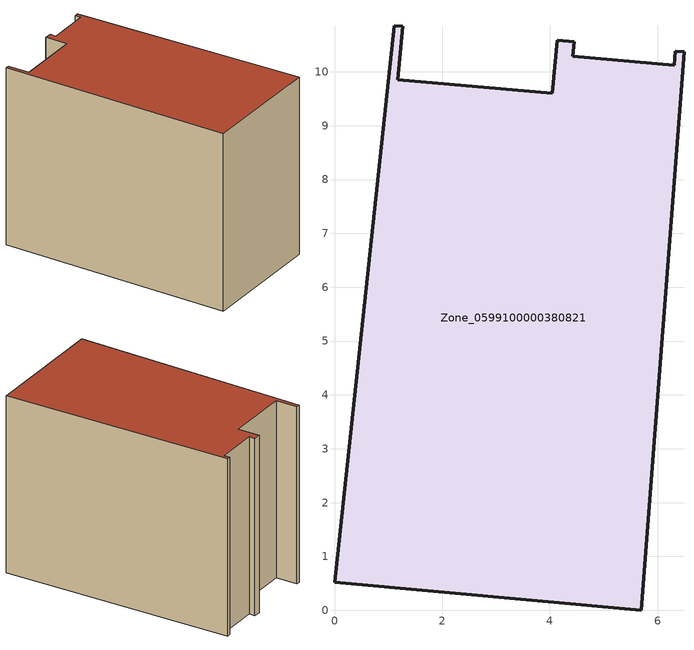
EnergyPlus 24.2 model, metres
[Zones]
Zone_0599100000380821
 floor ground (C_G): 5.7,0 0,0.52 1.11,10.86 1.27,10.85 1.18,9.86 4.04,9.6 4.13,10.59 4.45,10.56 4.42,10.29 6.31,10.12 6.33,10.39 6.49,10.37 z0
 wall outside (C_F): 6.33,10.39 6.31,10.12 4.42,10.29 4.45,10.56 4.13,10.59 4.04,9.6 1.18,9.86 1.27,10.85 1.11,10.86 0,0.52 5.7,0 6.49,10.37 6.33,10.39 z0:8.06
 roof outside (C_R): 1.11,10.86 0,0.52 5.7,0 6.49,10.37 6.33,10.39 6.31,10.12 4.42,10.29 4.45,10.56 4.13,10.59 4.04,9.6 1.18,9.86 1.27,10.85 z8.06
[BUILDING]
Pand.0599100000380821: North Axis=0; Terrain=City; Loads Convergence Tolerance Value=0.04; Temperature Convergence Tolerance Value=0.4; Solar Distribution=FullExterior; Maximum Number of Warmup Days=25; Minimum Number of Warmup Days=1
[Site:Location]
Rotterdam.The.Hague.AP_ZH_NLD Design_Conditions: Latitude=51.96; Longitude=4.45; Time Zone=1; Elevation=-4.5
[SITE:GROUNDTEMPERATURE:BUILDINGSURFACE]
18, 18, 18, 18, 18, 18, 18, 18, 18, 18, 18, 18
[MATERIAL] Thermal Absorptance=0.9; Solar Absorptance=0.7; Visible Absorptance=0.7
Name | Roughness | Thickness | Conductivity | Density | Specific Heat
G.TI.1992-2005 | MediumSmooth | 0.15 | 0.06 | 540 | 1210
F.TI.1992-2005 | Rough | 0.3 | 0.12 | 1920 | 840
R.TI.1992-2005 | MediumRough | 0.2 | 0.08 | 1500 | 1000
[CONSTRUCTION]
C_G: G.TI.1992-2005
C_F: F.TI.1992-2005
C_R: R.TI.1992-2005
[ZONE]
Zone_0599100000380821: Type=1; Multiplier=1; Ceiling Height=Autocalculate; Volume=Autocalculate; Floor Area=autocalculate; Part of Total Floor Area=Yes
[ZONEINFILTRATION:DESIGNFLOWRATE]
Infil_Zone_0599100000380821: Zone or ZoneList or Space or SpaceList=Zone_0599100000380821; Schedule=AlwaysOn; Design Flow Rate Calculation Method=Flow/Area; Flow Rate per Floor Area=0.0015; Constant Term Coefficient=1; Temperature Term Coefficient=0; Velocity Term Coefficient=0; Velocity Squared Term Coefficient=0
[HVACTEMPLATE:ZONE:IDEALLOADSAIRSYSTEM]
Zone_0599100000380821: Maximum Heating Supply Air Temperature=50; Minimum Cooling Supply Air Temperature=13; Maximum Heating Supply Air Humidity Ratio=0.0156; Minimum Cooling Supply Air Humidity Ratio=0.0077; Heating Limit=NoLimit; Cooling Limit=NoLimit; Dehumidification Control Type=ConstantSensibleHeatRatio; Cooling Sensible Heat Ratio=0.7; Dehumidification Setpoint=60; Humidification Control Type=None; Humidification Setpoint=30; Outdoor Air Method=None; Outdoor Air Flow Rate per Person=0.00944; Outdoor Air Flow Rate per Zone Floor Area=0; Outdoor Air Flow Rate per Zone=0; Demand Controlled Ventilation Type=None; Outdoor Air Economizer Type=NoEconomizer; Heat Recovery Type=None; Sensible Heat Recovery Effectiveness=0.7; Latent Heat Recovery Effectiveness=0.65
[ZONECONTROL:THERMOSTAT]
ThermostatControl_Zone_0599100000380821: Zone or ZoneList=Zone_0599100000380821; Control Type Schedule=DualSetpointControlType; Control 1=Thermostat_Zone_0599100000380821; Temperature Difference Between Cutout And Setpoint=0
[THERMOSTATSETPOINT:DUALSETPOINT]
Thermostat_Zone_0599100000380821: Heating Setpoint Temperature Schedule=HeatingSetpoint_Zone_0599100000380821; Cooling Setpoint Temperature Schedule=CoolingSetpoint_Zone_0599100000380821
[SCHEDULE:COMPACT]
HeatingSetpoint_Zone_0599100000380821: Through: 12/31, For: AllDays, Until: 24:00, 21
CoolingSetpoint_Zone_0599100000380821: Through: 12/31, For: AllDays, Until: 24:00, 24
DualSetpointControlType: Through: 12/31, For: AllDays, Until: 24:00, 4
AlwaysOn: Through: 12/31, For: AllDays, Until: 24:00, 1
